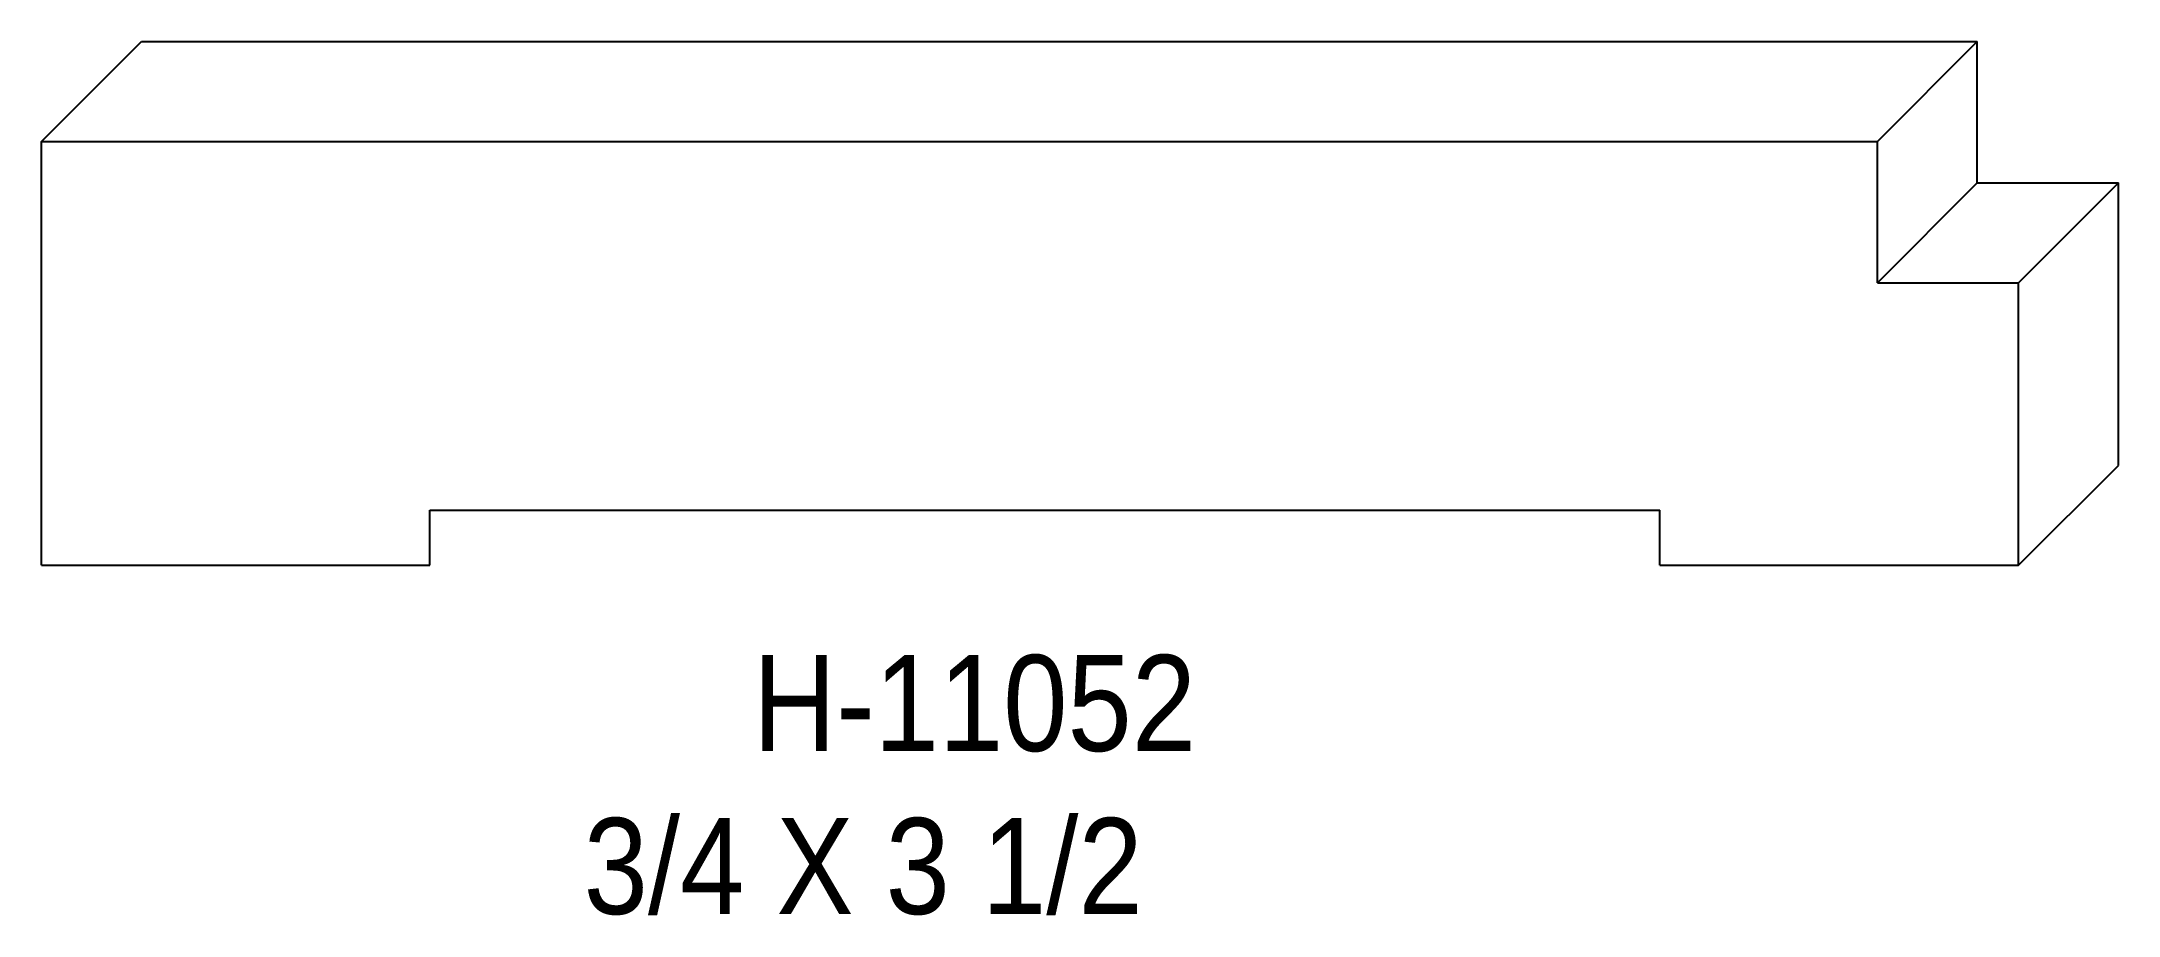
# Model space of a CAD drawing. Extents: x 63.37 to 67.04, y 149.15 to 150.69.
import ezdxf

# ---------------------------------------------------------------- set-up
doc = ezdxf.new("R2010")
doc.units = 0
doc.header["$LTSCALE"] = 5
doc.layers.add('PROFILE', color=7, linetype='CONTINUOUS')
doc.styles.add('TXT', font='TXT', dxfattribs={"height": 3.5})

msp = doc.modelspace()

# ---------------------------------------------------------------- linework, layer by layer
at = {"layer": 'PROFILE', "color": 1, "linetype": 'CONTINUOUS'}
for p, q in [((63.3675, 150.5148), (63.5443, 150.6915)), ((63.5443, 150.6915), (66.7934, 150.6915)), ((66.6167, 150.5148), (66.7934, 150.6915)), ((66.7934, 150.4416), (66.7934, 150.6915)), ((63.3675, 149.765), (63.3675, 150.5148)), ((63.3675, 150.5148), (66.6167, 150.5148)), ((66.6167, 150.2649), (66.6167, 150.5148)), ((66.6167, 150.2649), (66.7934, 150.4416)), ((66.7934, 150.4416), (67.0434, 150.4416)), ((66.8666, 150.2649), (67.0434, 150.4416)), ((67.0434, 149.9417), (67.0434, 150.4416)), ((66.6167, 150.2649), (66.8666, 150.2649)), ((66.8666, 149.765), (66.8666, 150.2649)), ((66.8666, 149.765), (67.0434, 149.9417)), ((64.0545, 149.765), (64.0545, 149.8627)), ((64.0545, 149.8627), (66.2319, 149.8627)), ((66.2319, 149.765), (66.2319, 149.8627)), ((63.3675, 149.765), (64.0545, 149.765)), ((66.2319, 149.765), (66.8666, 149.765))]:
    msp.add_line(p, q, dxfattribs=at)

# ---------------------------------------------------------------- texts
at = {"layer": 'PROFILE', "color": 1, "linetype": 'CONTINUOUS', "style": 'TXT', "width": 0.9}
for s, height, p in [('H-11052', 0.16996, (64.6262, 149.4364)), ('3/4 X 3 1/2', 0.169956, (64.327, 149.148))]:
    msp.add_text(s, height=height, dxfattribs=at).set_placement(p)

doc.saveas('drawing.dxf')
